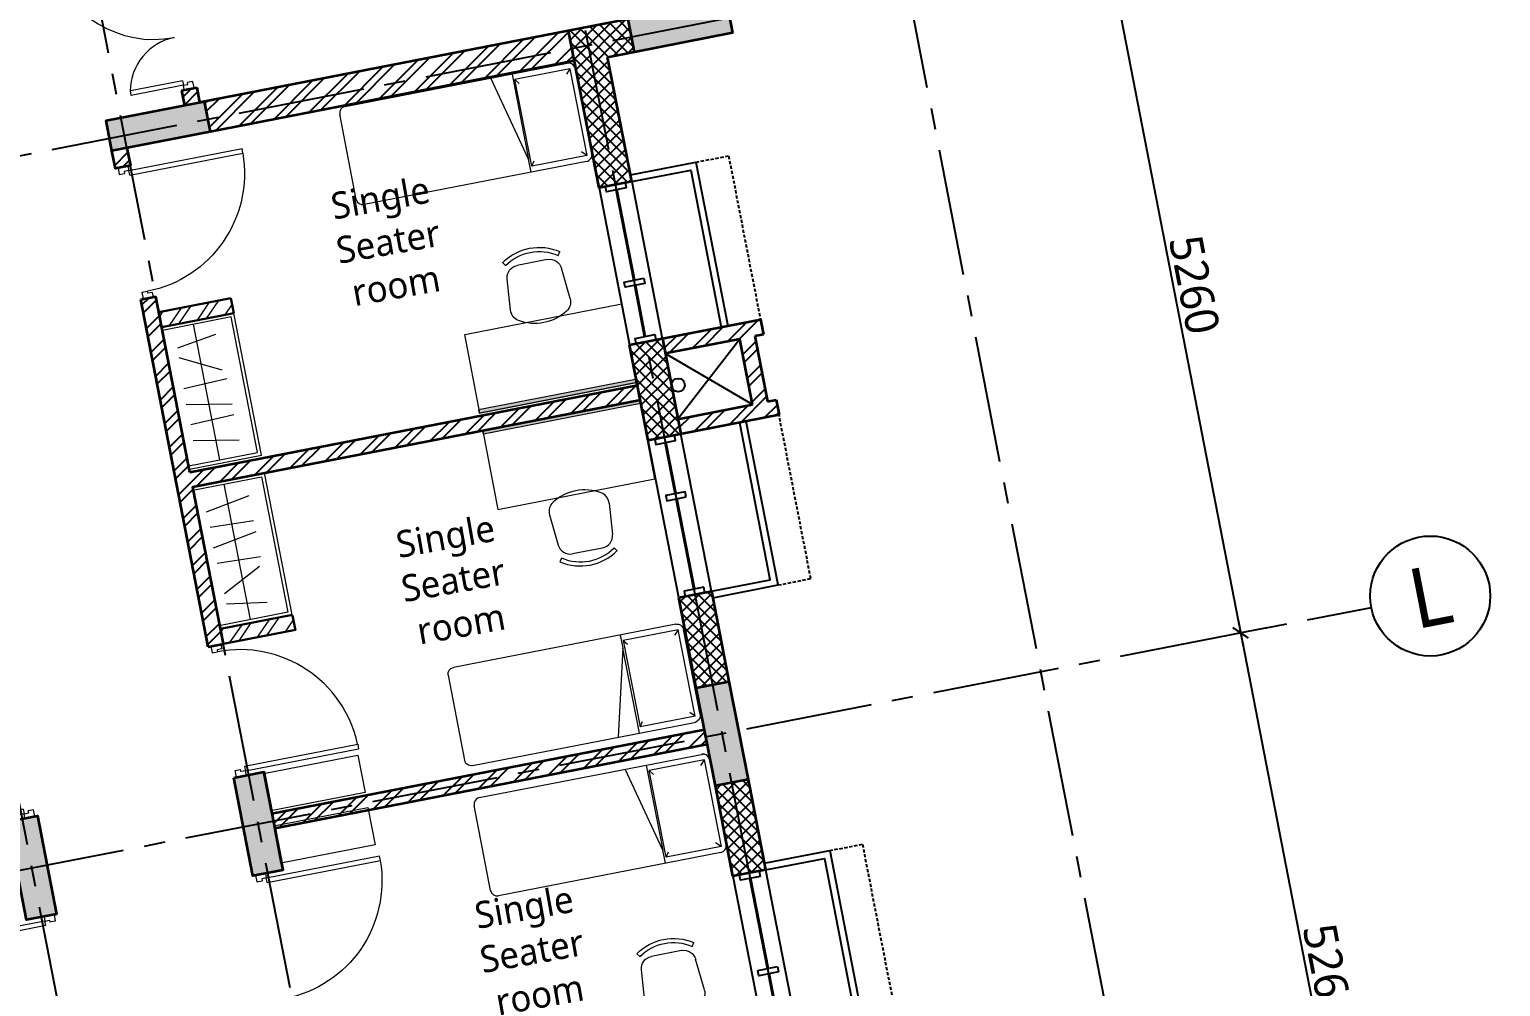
# Model space of a CAD drawing. Header units: millimetres. Extents: x -1107453 to -240403, y -265431 to 143409.
# Drawn here: x -261319 to -250282, y 36316 to 43495 of the extents above; entities that cross this region are included whole.
import ezdxf
from ezdxf.enums import TextEntityAlignment as Align

# ---------------------------------------------------------------- set-up
doc = ezdxf.new("R2010")
doc.units = ezdxf.units.MM
doc.header["$MEASUREMENT"] = 0
doc.linetypes.add('CENTER2', pattern=[28.575, 19.05, -3.175, 3.175, -3.175])
doc.linetypes.add('HIDDEN', pattern=[0.375, 0.25, -0.125])
for name, color, linetype in [('A-Anno-Dims', 7, 'Continuous'), ('A-Anno-Grid Lines', 154, 'Continuous'), ('A-Wall Patt', 8, 'Continuous'), ('A-Window', 4, 'Continuous'), ('Anno_Labels', 7, 'Continuous'), ('S-Conc Patt', 9, 'Continuous')]:
    doc.layers.add(name, color=color, linetype=linetype)
for name, color, linetype, lineweight in [('A-Detail Lines', 8, 'Continuous', 25), ('A-Door', 4, 'Continuous', 9), ('A-Wall Sec', 1, 'Continuous', 30), ('column hatch', 12, 'Continuous', 5), ('S-Concrete', 40, 'Continuous', 30), ('S-Reflected Beam', 60, 'Continuous', 25), ('text', 7, 'Continuous', 9), ('Wall HATCH', 8, 'Continuous', 15)]:
    doc.layers.add(name, color=color, linetype=linetype, lineweight=lineweight)
doc.layers.add('frntr', color=32, linetype='Continuous', lineweight=15, true_color=0xbd5e00)
doc.layers.add('I-Furniture', color=7, linetype='Continuous', lineweight=15, true_color=0xc76300)
doc.layers.get('S-Reflected Beam').off()
doc.styles.get("Standard").update_dxf_attribs({"font": 'trebuc.ttf'})
doc.dimstyles.new('IIITD_WD_L @ 100', dxfattribs={"dimscale": 100, "dimtxt": 2.5, "dimasz": 1, "dimexe": 0.5, "dimexo": 0.25, "dimgap": 0.3, "dimtad": 1, "dimdec": 0, "dimrnd": 1, "dimzin": 0, "dimdsep": 46, "dimtxsty": 'Standard', "dimblk": 'ARCHTICK', "dimcen": 0.2, "dimdle": 1, "dimclrd": 8, "dimclre": 8, "dimadec": 0, "dimazin": 0, "dimtfac": 1, "dimtdec": 0, "dimtofl": 0, "dimtmove": 0, "dimatfit": 0, "dimfxl": 2, "dimfxlon": 1, "dimtolj": 1, "dimtzin": 0, "dimlwd": -1, "dimlwe": -1, "dimarcsym": 0})
pattern_1 = [(45, (-807589.64, 155953.76), (-106.066017, 106.066017), []), (45, (-807518.93, 155953.76), (-106.066017, 106.066017), [])]

# ---------------------------------------------------------------- blocks, each defined once
blk = doc.blocks.new('Cols Hostel')
at = {"layer": 'S-Conc Patt'}
h = blk.add_hatch(color=256, dxfattribs=at)
h.paths.add_polyline_path([(626562, 5668), (626812, 5668), (626812, 5218), (626562, 5218)])
h.paths.add_polyline_path([(626262, 5668), (626512, 5668), (626512, 5218), (626262, 5218)])
h.paths.add_polyline_path([(610501, 6261), (610751, 6261), (610751, 5811), (610501, 5811)])
h.paths.add_polyline_path([(633755, -13559), (633802, -13804), (633351, -13892), (633303, -13647)])
h.paths.add_polyline_path([(608436, -13975), (608436, -14225), (607987, -14225), (607987, -13975)])
h.paths.add_polyline_path([(639101, 2747), (639347, 2795), (639490, 2059), (639245, 2011)])
h.paths.add_polyline_path([(640105, -2416), (640351, -2368), (640494, -3105), (640248, -3152)])
h.paths.add_polyline_path([(631447, -4099), (631693, -4051), (631836, -4788), (631590, -4835)])
h.paths.add_polyline_path([(630444, 1064), (630689, 1112), (630832, 376), (630587, 328)])
h.paths.add_polyline_path([(608186, 6255), (608436, 6255), (608436, 5505), (608186, 5505)])
h.paths.add_polyline_path([(608186, 995), (608436, 995), (608436, 245), (608186, 245)])
h.paths.add_polyline_path([(608186, -4265), (608436, -4265), (608436, -5015), (608186, -5015)])
h.paths.add_polyline_path([(599366, -4265), (599616, -4265), (599616, -5015), (599366, -5015)])
h.paths.add_polyline_path([(599366, 995), (599616, 995), (599616, 245), (599366, 245)])
h.paths.add_polyline_path([(626561, 11103), (626811, 11103), (626811, 10353), (626561, 10353)])
h.paths.add_polyline_path([(626561, 17051), (626811, 17051), (626811, 16301), (626561, 16301)])
h.paths.add_polyline_path([(626561, 13871), (626811, 13871), (626811, 13121), (626561, 13121)])
h.paths.add_polyline_path([(610451, 11170), (610201, 11170), (610201, 10420), (610451, 10420)])
h.paths.add_polyline_path([(610451, 16301), (610201, 16301), (610201, 17051), (610451, 17051)])
h.paths.add_polyline_path([(610451, 13121), (610201, 13121), (610201, 13871), (610451, 13871)])
h.paths.add_polyline_path([(598411, 9225), (598661, 9225), (598661, 8475), (598411, 8475)])
h.paths.add_polyline_path([(603651, 16801), (603651, 17051), (602901, 17051), (602901, 16801)])
h.paths.add_polyline_path([(602901, 14630), (603151, 14630), (603151, 13880), (602901, 13880)])
h.paths.add_polyline_path([(596931, 9225), (597181, 9225), (597181, 8475), (596931, 8475)])
h.paths.add_polyline_path([(596931, 11170), (597181, 11170), (597181, 10420), (596931, 10420)])
h.paths.add_polyline_path([(602901, 11170), (603151, 11170), (603151, 10420), (602901, 10420)])
h.paths.add_polyline_path([(608436, 11170), (608186, 11170), (608186, 10420), (608436, 10420)])
h.paths.add_polyline_path([(604651, 11170), (604881, 11170), (604881, 10420), (604651, 10420)])
h.paths.add_polyline_path([(639550, 13200), (639796, 13248), (639939, 12512), (639694, 12464)])
h.paths.add_polyline_path([(634799, 10295), (634847, 10050), (634109, 9906), (634061, 10152)])
h.paths.add_polyline_path([(637666, -8396), (637892, -8352), (637980, -8804), (637754, -8848)])
h.paths.add_polyline_path([(636133, -13080), (636180, -13325), (635591, -13440), (635544, -13194)])
h.paths.add_polyline_path([(603151, 9225), (603151, 8995), (602401, 8995), (602401, 9225)])
h.paths.add_polyline_path([(642512, -9792), (642556, -10018), (642110, -10105), (642066, -9879)])
h.paths.add_polyline_path([(638556, -10561), (638600, -10787), (638148, -10875), (638104, -10649)])
h.paths.add_polyline_path([(642096, -7653), (642140, -7878), (641688, -7966), (641644, -7740)])
h.paths.add_polyline_path([(640153, -10027), (640379, -9983), (640465, -10425), (640239, -10468)])
h.paths.add_polyline_path([(640118, -8037), (640162, -8263), (639710, -8351), (639666, -8125)])
h.paths.add_polyline_path([(603151, -11965), (603151, -12195), (602701, -12195), (602701, -11965)])
h.paths.add_polyline_path([(603151, -10130), (602921, -10130), (602921, -9670), (603151, -9670)])
h.paths.add_polyline_path([(599111, -11965), (599111, -12195), (598661, -12195), (598661, -11965)])
h.paths.add_polyline_path([(599112, -9785), (599112, -10015), (598661, -10015), (598661, -9785)])
h.paths.add_polyline_path([(600791, -11735), (601021, -11735), (601021, -12195), (600791, -12195)])
h.paths.add_polyline_path([(601136, -9785), (601136, -10015), (600676, -10015), (600676, -9785)])
h.paths.add_polyline_path([(634937, -3421), (635163, -3377), (635306, -4113), (635080, -4157)])
h.paths.add_polyline_path([(635631, 2073), (635857, 2117), (636000, 1380), (635775, 1336)])
h.paths.add_polyline_path([(634717, 6775), (634674, 7001), (635410, 7144), (635454, 6918)])
h.paths.add_polyline_path([(631992, 11731), (632217, 11775), (632361, 11038), (632135, 10995)])
h.paths.add_polyline_path([(604651, 6255), (604881, 6255), (604881, 5505), (604651, 5505)])
h.paths.add_polyline_path([(639083, -12506), (639131, -12752), (638541, -12866), (638493, -12621)])
h.paths.add_polyline_path([(603152, -13975), (603152, -14225), (602552, -14225), (602552, -13975)])
h.paths.add_polyline_path([(638469, 11008), (638714, 11056), (638857, 10320), (638611, 10272)])
h.paths.add_polyline_path([(606268, -9785), (606268, -10035), (605668, -10035), (605668, -9785)])
h.paths.add_polyline_path([(599161, 5765), (599161, 6015), (598411, 6015), (598411, 5765)])
h.paths.add_polyline_path([(642896, -11765), (642944, -12011), (642503, -12096), (642455, -11851)])
h.paths.add_polyline_path([(606267, -13975), (606267, -14225), (605667, -14225), (605667, -13975)])
h.paths.add_polyline_path([(599113, -13975), (599113, -14225), (598662, -14225), (598662, -13975)])
h.paths.add_polyline_path([(626262, 11911), (626512, 11911), (626512, 11161), (626262, 11161)])
h.paths.add_polyline_path([(626261, 17051), (626511, 17051), (626511, 16301), (626261, 16301)])
h.paths.add_polyline_path([(610751, 16301), (610501, 16301), (610501, 17051), (610751, 17051)])
h.paths.add_polyline_path([(610501, 8731), (610751, 8731), (610751, 7981), (610501, 7981)])
h.paths.add_polyline_path([(626511, 7981), (626261, 7981), (626261, 8731), (626511, 8731)])
h.paths.add_polyline_path([(621251, 11236), (621021, 11236), (621021, 11836), (621251, 11836)])
h.paths.add_polyline_path([(610501, 11911), (610751, 11911), (610751, 11161), (610501, 11161)])
h.paths.add_polyline_path([(615991, 11236), (615761, 11236), (615761, 11836), (615991, 11836)])
h.paths.add_polyline_path([(635329, -8947), (635377, -9193), (634788, -9307), (634740, -9062)])
h.paths.add_polyline_path([(633933, 1743), (634159, 1786), (634302, 1050), (634076, 1006)])
h.paths.add_polyline_path([(604651, 995), (604881, 995), (604881, 245), (604651, 245)])
h.paths.add_polyline_path([(604651, -4265), (604881, -4265), (604881, -5015), (604651, -5015)])
h.paths.add_polyline_path([(626261, 13871), (626511, 13871), (626511, 13121), (626261, 13121)])
h.paths.add_polyline_path([(621021, 13796), (621251, 13796), (621251, 13196), (621021, 13196)])
h.paths.add_polyline_path([(615761, 13796), (615991, 13796), (615991, 13196), (615761, 13196)])
h.paths.add_polyline_path([(610751, 13121), (610501, 13121), (610501, 13871), (610751, 13871)])
h.paths.add_polyline_path([(633692, 12061), (633938, 12109), (634081, 11373), (633835, 11325)])
h.paths.add_polyline_path([(628502, 11052), (628747, 11100), (628891, 10364), (628645, 10316)])
h.paths.add_polyline_path([(596931, 14630), (597181, 14630), (597181, 13880), (596931, 13880)])
h.paths.add_polyline_path([(639922, 11291), (640167, 11338), (640310, 10602), (640064, 10555)])
h.paths.add_polyline_path([(638890, 16600), (639135, 16648), (639278, 15912), (639033, 15864)])
h.paths.add_polyline_path([(633032, 15458), (633277, 15505), (633421, 14769), (633175, 14721)])
h.paths.add_polyline_path([(632948, -9410), (632996, -9656), (632544, -9743), (632497, -9498)])
h.paths.add_polyline_path([(636635, -3091), (636861, -3047), (637004, -3783), (636778, -3827)])
h.paths.add_polyline_path([(639326, 7905), (639374, 7660), (638638, 7516), (638590, 7762)])
h.paths.add_polyline_path([(632930, 6906), (633155, 6950), (633298, 6214), (633073, 6170)])
h.paths.add_polyline_path([(629440, 6228), (629685, 6275), (629828, 5539), (629583, 5491)])
h.paths.add_polyline_path([(620836, 16801), (620836, 17051), (621436, 17051), (621436, 16801)])
h.paths.add_polyline_path([(615576, 16801), (615576, 17051), (616176, 17051), (616176, 16801)])
h.paths.add_polyline_path([(620836, 7981), (620836, 8231), (621436, 8231), (621436, 7981)])
h.paths.add_polyline_path([(615576, 7981), (615576, 8231), (616176, 8231), (616176, 7981)])
h.paths.add_polyline_path([(602401, 5785), (602401, 6015), (603151, 6015), (603151, 5785)])
h.paths.add_polyline_path([(602922, 995), (603152, 995), (603152, 245), (602922, 245)])
h.paths.add_polyline_path([(608436, -9785), (608436, -10035), (607987, -10035), (607987, -9785)])
h.paths.add_polyline_path([(602921, -4265), (603151, -4265), (603151, -5015), (602921, -5015)])
h.paths.add_polyline_path([(632225, 16801), (632225, 17051), (632975, 17051), (632975, 16801)])
at = {"layer": 'S-Concrete', "lineweight": 35}
for points in [[(639326, 7905), (639374, 7660), (638638, 7516), (638590, 7762), (639326, 7905)], [(634717, 6775), (634674, 7001), (635410, 7144), (635454, 6918), (634717, 6775)], [(635631, 2073), (635857, 2117), (636000, 1380), (635775, 1336), (635631, 2073)], [(633933, 1743), (634159, 1786), (634302, 1050), (634076, 1006), (633933, 1743)]]:
    blk.add_lwpolyline(points, dxfattribs=at)
blk.add_lwpolyline([(639101, 2747), (639347, 2795), (639490, 2059), (639245, 2011)], close=True, dxfattribs=at)
blk = doc.blocks.new('Door 1200')
at = {"layer": 'A-Door', "color": 5, "lineweight": 18}
for p, q in [((524084, 16182), (524084, 16132)), ((524084, 16182), (524159, 16182)), ((524084, 16132), (524124, 16132)), ((524124, 16147), (524124, 16132)), ((524159, 16147), (524124, 16147)), ((524159, 16182), (524159, 16147)), ((524159, 16147), (524557, 16147)), ((524159, 16112), (524159, 16147)), ((524557, 16147), (524557, 16112)), ((524159, 16112), (524557, 16112)), ((524084, 15032), (524124, 15032)), ((524084, 14982), (524084, 15032)), ((524124, 15017), (524124, 15032)), ((524159, 15017), (524124, 15017)), ((524159, 15052), (524159, 15017)), ((524159, 15052), (524958, 15052)), ((524159, 14982), (524159, 15017)), ((524159, 15017), (524958, 15017)), ((524958, 15017), (524958, 15052)), ((524084, 14982), (524159, 14982))]:
    blk.add_line(p, q, dxfattribs=at)
at = {"layer": 'A-Door', "lineweight": 18}
for centre, radius, start, end in [((524155, 16193), 411, 270.5695, 348.692), ((524157, 14978), 804, 5.3148, 89.8715)]:
    blk.add_arc(centre, radius, start, end, dxfattribs=at)
blk = doc.blocks.new('ABL_Door_S - 1000 x 2100-11-3 Second Floor Lvl')
at = {"layer": 'A-Door', "color": 5}
for p, q in [((-500, 38), (-450, 38)), ((-500, -38), (-500, 38)), ((-450, 38), (-450, -3)), ((450, 38), (450, -3)), ((500, 38), (450, 38)), ((500, -38), (500, 38)), ((-500, -38), (-465, -38)), ((-465, -3), (-450, -3)), ((-465, -38), (-465, -3)), ((-430, -38), (-465, -38)), ((465, -3), (450, -3)), ((465, -38), (465, -3)), ((500, -38), (465, -38))]:
    blk.add_line(p, q, dxfattribs=at)
at = {"layer": 'A-Door', "color": 5, "lineweight": 18}
for p, q in [((-465, -38), (-465, -903)), ((-430, -38), (-430, -903)), ((-430, -903), (-465, -903))]:
    blk.add_line(p, q, dxfattribs=at)
at = {"layer": 'A-Door'}
blk.add_arc((-450, -2), 900, 271.2981, 359.9894, dxfattribs=at)
blk = doc.blocks.new('W 1200')
at = {"layer": 'A-Window', "linetype": 'HIDDEN', "ltscale": 100}
for p, q in [((552588, 7900), (552588, 9150)), ((552838, 7900), (552588, 7900))]:
    blk.add_line(p, q, dxfattribs=at)
at = {"layer": 'A-Window', "color": 2, "lineweight": 40}
for p, q in [((553463, 8720), (553463, 9110)), ((553463, 7990), (553463, 8680))]:
    blk.add_line(p, q, dxfattribs=at)
at = {"layer": 'A-Window', "color": 5}
for points in [[(553338, 7900), (552838, 7900), (552838, 9150)], [(553338, 7950), (552888, 7950), (552888, 9150)]]:
    blk.add_lwpolyline(points, dxfattribs=at)
at = {"layer": 'A-Window'}
for points in [[(553338, 7950), (553338, 9150)], [(553588, 7950), (553588, 9150)], [(553388, 8680), (553388, 8720), (553538, 8720), (553538, 8680), (553388, 8680)]]:
    blk.add_lwpolyline(points, dxfattribs=at)
for points in [[(553388, 9150), (553538, 9150), (553538, 9110), (553388, 9110)], [(553388, 7990), (553538, 7990), (553538, 7950), (553388, 7950)]]:
    blk.add_lwpolyline(points, close=True, dxfattribs=at)
blk = doc.blocks.new('A$C4AD23F1D')
at = {"layer": 'I-Furniture', "true_color": 0xff4dff}
blk.add_hatch(color=211, dxfattribs=at).paths.add_polyline_path([(0, 25), (0, 0), (1200, 0), (1200, 25)])
at = {"layer": 'frntr', "color": 203, "true_color": 0xb63cc3}
blk.add_lwpolyline([(0, 0), (1200, 0), (1200, 25), (0, 25)], close=True, dxfattribs=at)
blk = doc.blocks.new('A$C0E3E786B')
at = {"layer": 'I-Furniture', "ltscale": 0.1}
for p, q in [((-1905, 916), (-205, 916)), ((-1481, 916), (-1481, 816)), ((-1955, 216), (-1955, 866)), ((-1915, 872), (-1881, 837)), ((-1915, 872), (-1495, 872)), ((-1915, 211), (-1915, 872)), ((-1495, 872), (-1521, 837)), ((-1495, 872), (-1495, 211)), ((-1481, 166), (-1481, 816)), ((-1481, 816), (-1320, 166)), ((-155, 866), (-155, 216)), ((-1915, 211), (-1881, 246)), ((-1495, 211), (-1521, 246)), ((-1915, 211), (-1495, 211)), ((-1915, 166), (-1915, 167)), ((-205, 166), (-1915, 166))]:
    blk.add_line(p, q, dxfattribs=at)
for centre, start, end in [((-1905, 866), 90, 180), ((-205, 866), 0, 90), ((-1905, 216), 180, 270), ((-205, 216), 270, 0)]:
    blk.add_arc(centre, 50, start, end, dxfattribs=at)
blk = doc.blocks.new('A$C30AF02BA')
at = {"layer": 'I-Furniture', "color": 9, "ltscale": 0.1, "true_color": 0xbababa}
for p, q in [((-224, 28), (-224, 1063)), ((-73, 913), (-374, 958)), ((-369, 684), (-70, 837)), ((-390, 615), (-60, 601)), ((-55, 482), (-393, 423)), ((-390, 340), (-60, 326)), ((-55, 207), (-393, 147))]:
    blk.add_line(p, q, dxfattribs=at)
at = {"layer": 'I-Furniture', "ltscale": 0.1}
blk.add_lwpolyline([(-537, 3), (-537, 1088), (13, 1088), (13, 3)], close=True, dxfattribs=at)
blk.add_lwpolyline([(13, 28), (-512, 28), (-512, 1063), (13, 1063)], dxfattribs=at)
blk = doc.blocks.new('chair1')
at = {"layer": 'I-Furniture'}
for p, q in [((-320, 228), (-84, 207)), ((1, 115), (1, -115)), ((16, 201), (42, 219)), ((-320, -228), (-84, -207)), ((16, -201), (42, -219))]:
    blk.add_line(p, q, dxfattribs=at)
for centre, radius, start, end in [((-328, 135), 92.9, 85.0303, 148.407), ((-108, 0), 351, 148.407, 211.593), ((-92, 115), 92.9, 0, 85.0303), ((-278, 0), 356, 325.6197, 34.3803), ((-278, 0), 387, 325.6197, 34.3803), ((-328, -135), 92.9, 211.593, 274.9697), ((-92, -115), 92.9, 274.9697, 0)]:
    blk.add_arc(centre, radius, start, end, dxfattribs=at)
blk = doc.blocks.new('RRRR')
at = {"layer": 'Wall HATCH'}
h = blk.add_hatch(dxfattribs=at)
h.set_pattern_fill('ANSI32', color=256, scale=400, angle=360, style=0)
h.paths.add_polyline_path([(-87944, 22553), (-88494, 22553), (-88494, 22668), (-87944, 22668)])
at = {"layer": 'A-Wall Sec'}
for p, q in [((-87944, 22668), (-88494, 22668)), ((-88494, 22553), (-88494, 22668)), ((-87944, 22553), (-88494, 22553))]:
    blk.add_line(p, q, dxfattribs=at)
at = {"layer": 'I-Furniture', "ltscale": 0.1}
blk.add_lwpolyline([(-91364, 23756), (-90164, 23756), (-90164, 23156), (-91364, 23156)], close=True, dxfattribs=at)
at = {"layer": 'I-Furniture', "xscale": -1, "rotation": 180}
blk.add_blockref('A$C30AF02BA', (-87958, 23756), dxfattribs=at)
at = {"layer": 'I-Furniture', "ltscale": 0.1, "xscale": -1, "rotation": 90}
blk.add_blockref('chair1', (-90764, 22723), dxfattribs=at)
at = {"layer": 'I-Furniture'}
blk.add_blockref('A$C0E3E786B', (-89404, 21140), dxfattribs=at)
blk = doc.blocks.new('sss')
at = {"layer": 'Wall HATCH'}
h = blk.add_hatch(dxfattribs=at)
h.set_pattern_fill('ANSI32', color=256, scale=400, angle=360, style=0)
h.set_pattern_definition([(45, (12972.95, 6724.33), (-106.06602, 106.06602), []), (45, (13043.66, 6724.33), (-106.06602, 106.06602), [])])
h.paths.add_polyline_path([(-74971, 29278), (-75521, 29278), (-75521, 29393), (-74971, 29393)])
at = {"layer": 'A-Wall Sec'}
for p, q in [((-74971, 29393), (-75521, 29393)), ((-75521, 29278), (-75521, 29393)), ((-74971, 29278), (-75521, 29278))]:
    blk.add_line(p, q, dxfattribs=at)
at = {"layer": 'frntr', "color": 203, "true_color": 0xb63cc3}
blk.add_lwpolyline([(-78391, 28190), (-77191, 28190), (-77191, 28215), (-78391, 28215)], close=True, dxfattribs=at)
at = {"layer": 'I-Furniture', "ltscale": 0.1}
blk.add_lwpolyline([(-78391, 28190), (-77191, 28190), (-77191, 28790), (-78391, 28790)], close=True, dxfattribs=at)
at = {"layer": 'I-Furniture', "extrusion": (0, 0, -1), "zscale": -1, "rotation": 180}
blk.add_blockref('A$C0E3E786B', (76431, 30806), dxfattribs=at)
at = {"layer": 'I-Furniture', "ltscale": 0.1, "rotation": 90}
blk.add_blockref('chair1', (-77791, 29223), dxfattribs=at)
at = {"layer": 'I-Furniture'}
blk.add_blockref('A$C30AF02BA', (-74985, 28189), dxfattribs=at)
at = {"layer": 'I-Furniture', "color": 32, "true_color": 0xd67c2e, "xscale": -1, "rotation": 180}
blk.add_blockref('A$C4AD23F1D', (-78391, 28215), dxfattribs=at)
blk = doc.blocks.new('Grid Head')
blk.add_circle((0, 0), 3)
at = {"layer": 'Anno_Labels'}
blk.add_attdef('GRID_NAME', text='', height=3, dxfattribs=at).set_placement((0, 0), align=Align.MIDDLE_CENTER)
blk = doc.blocks.new('_ArchTick')
at = {"color": 0, "linetype": 'ByBlock', "const_width": 0.15}
blk.add_lwpolyline([(-0.5, -0.5), (0.5, 0.5)], dxfattribs=at)
blk = doc.blocks.new('*D1108')
at = {"layer": 'A-Anno-Dims', "color": 8, "transparency": 16777216}
for p, q in [((554318, 11487), (555359, 6127)), ((554533, 11427), (554288, 11379)), ((555537, 6264), (555291, 6216))]:
    blk.add_line(p, q, dxfattribs=at)
at = {"layer": 'A-Anno-Dims', "color": 8, "transparency": 16777216, "xscale": 100, "yscale": 100, "zscale": 100}
for p, rotation in [((554337, 11389), 101.0000000010405), ((555340, 6226), 281.0000000010405)]:
    blk.add_blockref('_ArchTick', p, dxfattribs=dict(at, rotation=rotation))
at = {"layer": 'A-Anno-Dims', "color": 0, "transparency": 16777216, "insert": (554993, 8837), "char_height": 250, "attachment_point": 5, "rotation": 281}
blk.add_mtext('\\A1;5260', dxfattribs=at)
blk = doc.blocks.new('_Open90')
at = {"color": 0, "linetype": 'ByBlock', "lineweight": -2}
for p, q in [((0, 0), (-1, 0)), ((-0.5, 0.5), (0, 0)), ((0, 0), (-0.5, -0.5))]:
    blk.add_line(p, q, dxfattribs=at)
blk = doc.blocks.new('*D1127')
at = {"layer": 'A-Anno-Dims', "color": 8, "transparency": 16777216}
for p, q in [((555321, 6324), (556363, 964)), ((555537, 6264), (555291, 6216)), ((556540, 1100), (556295, 1053))]:
    blk.add_line(p, q, dxfattribs=at)
at = {"layer": 'A-Anno-Dims', "color": 8, "transparency": 16777216, "xscale": 100, "yscale": 100, "zscale": 100}
for p, rotation in [((555340, 6226), 101.0000000010405), ((556344, 1062), 281.0000000010405)]:
    blk.add_blockref('_ArchTick', p, dxfattribs=dict(at, rotation=rotation))
at = {"layer": 'A-Anno-Dims', "color": 0, "transparency": 16777216, "insert": (555997, 3674), "char_height": 250, "attachment_point": 5, "rotation": 281}
blk.add_mtext('\\A1;5260', dxfattribs=at)
blk = doc.blocks.new('Grid Girls Hostel')
at = {"layer": 'A-Anno-Grid Lines', "linetype": 'CENTER2', "ltscale": 50}
for p, q in [((557078.8, -10724.1), (550388.2, 23696.3)), ((551208.5, -11865.1), (544521.1, 22538.2)), ((549510.2, -12195.2), (542822.9, 22208.1)), ((540813.7, 8760.3), (555317.2, 11579.5)), ((554688.3, -11188.7), (550425.3, 10742.6)), ((541817.5, 3597), (556321, 6416.2))]:
    blk.add_line(p, q, dxfattribs=at)
at = {"layer": 'A-Anno-Dims'}
ref = blk.add_blockref('Grid Head', (556762.7, 6502.1), dxfattribs=dict(at, xscale=150, yscale=150, zscale=150, rotation=11.00000000000715))
ref.add_attrib('GRID_NAME', 'L', dxfattribs={"layer": '0', "height": 450, "rotation": 11}).set_placement((556762.7, 6502.1), align=Align.MIDDLE_CENTER)
for base, p1, p2, picture, middle in [((555340.3, 6225.6), (554827.3, 11484.3), (555831.1, 6321), '*D1108', (554993.1, 8837.3)), ((556343.9, 1062.2), (556321, 6416.2), (557324.7, 1252.9), '*D1127', (555996.8, 3674))]:
    dim = blk.add_linear_dim(base=base, p1=p1, p2=p2, angle=101, dimstyle='IIITD_WD_L @ 100', override={"dimtmove": 1, "dimldrblk": 'Open90', "dimarcsym": 1}, dxfattribs=at)
    dim.commit()
    dim.dimension.update_dxf_attribs({"geometry": picture, "text_midpoint": middle})

msp = doc.modelspace()

# ---------------------------------------------------------------- hatches: boundary and pattern name
at = {"layer": 'A-Wall Patt'}
h = msp.add_hatch(dxfattribs=at)
h.set_pattern_fill('ANSI37', color=256, scale=500, style=0)
h.set_pattern_definition([(45, (-257005.957, 42699.64), (-44.19417, 44.19417), []), (135, (-257005.957, 42699.64), (-44.19417, -44.19417), [])])
h.paths.add_polyline_path([(-256981.2, 43287.2), (-256780.1, 43326.4), (-256827.8, 43571.8), (-257274.3, 43485), (-257045.3, 42306.9), (-256996.2, 42316.5), (-256996.2, 42316.5), (-256849, 42345.1), (-256799.9, 42354.6)])
h.paths.add_polyline_path([(-255673.4, 35249), (-255428, 35296.7), (-255567.3, 36013.3), (-255812.7, 35965.6)])
h.paths.add_polyline_path([(-255927.9, 37868.6), (-256173.3, 37820.9), (-256041.6, 37143.6), (-255796.2, 37191.3)])
h.paths.add_polyline_path([(-256202.7, 39282.1), (-256448.1, 39234.4), (-256316.4, 38557.1), (-256071, 38604.8)])
h.paths.add_polyline_path([(-256677, 40412.4), (-256431.6, 40460.1), (-256570.9, 41176.7), (-256816.3, 41129)])
h = msp.add_hatch(dxfattribs=at)
h.set_pattern_fill('ANSI32', color=256, scale=400, angle=360, style=0)
h.set_pattern_definition([(45, (-260626.7, 42528.26), (-106.066, 106.066), []), (45, (-260556, 42528.26), (-106.066, 106.066), [])])
h.paths.add_polyline_path([(-260587.6, 42606.7), (-260700.5, 42584.7), (-260674.7, 42452.1), (-260561.8, 42474)])
h.paths.add_polyline_path([(-260155.4, 42924.9), (-260042.5, 42946.9), (-260064.4, 43059.6), (-260177.3, 43037.7)], flags=17)
h.paths.add_polyline_path([(-259964.2, 42727.8), (-260474.7, 42628.6), (-260474.7, 42628.6), (-257230.4, 43259.2), (-257274.3, 43485), (-260008.1, 42953.6)])
h = msp.add_hatch(dxfattribs=at)
h.set_pattern_fill('ANSI32', color=256, scale=400, angle=360, style=0)
h.set_pattern_definition(pattern_1)
h.paths.add_polyline_path([(-256549, 41063.8), (-255989.5, 41172.5), (-255894, 40681.7), (-256453.6, 40573)], flags=16)
h.paths.add_polyline_path([(-256570.9, 41176.7), (-256431.6, 40460.1), (-255695.4, 40603.2), (-255717.4, 40716.1), (-255781.2, 40703.7), (-255876.6, 41194.5), (-255812.8, 41206.9), (-255834.7, 41319.8)])
h.paths.add_polyline_path([(-259977.2, 38864.2), (-259864.4, 38886.2), (-260092.9, 40061.7), (-256735.7, 40714.2), (-256757.7, 40827.1), (-260114.8, 40174.5), (-260370.3, 41492.5), (-260483.2, 41470.6)])
h = msp.add_hatch(dxfattribs=at)
h.set_pattern_fill('ANSI32', color=256, scale=400, angle=360, style=0)
h.set_pattern_definition(pattern_1)
h.paths.add_polyline_path([(-256233.9, 38132.5), (-256255.8, 38245.4), (-259500.1, 37614.8), (-259478.2, 37501.9)])
at = {"layer": 'Wall HATCH'}
h = msp.add_hatch(dxfattribs=at)
h.set_pattern_fill('ANSI32', color=256, scale=400, angle=190.99915, style=0)
h.set_pattern_definition([(235.99915, (-350518.09, 44358.74), (124.3544, -83.88077), []), (235.99915, (-350587.5, 44345.25), (124.3544, -83.88077), [])])
h.paths.add_polyline_path([(-259886.3, 38999.1), (-259346.4, 39104), (-259324.4, 38991.1), (-259864.3, 38886.2)])

# ---------------------------------------------------------------- linework, layer by layer
at = {"layer": 'A-Detail Lines', "ltscale": 15}
for p, q in [((-255989.5, 41172.5), (-256453.6, 40573)), ((-255894, 40681.7), (-256549, 41063.8))]:
    msp.add_line(p, q, dxfattribs=at)
at = {"layer": 'A-Detail Lines'}
msp.add_circle((-256452.2, 40827.9), 50, dxfattribs=at)
at = {"layer": 'A-Wall Sec', "lineweight": 35}
for p, q in [((-256827.8, 43571.8), (-260042.5, 42946.9)), ((-257045.3, 42306.9), (-257274.3, 43485)), ((-256981.2, 43287.2), (-256780.1, 43326.4)), ((-256799.9, 42354.6), (-256981.2, 43287.2)), ((-257230.4, 43259.2), (-259964.2, 42727.8)), ((-260177.3, 43037.7), (-260064.4, 43059.6)), ((-260064.4, 43059.6), (-260042.5, 42946.9)), ((-260177.3, 43037.7), (-260155.4, 42924.9)), ((-256799.9, 42354.6), (-257045.3, 42306.9)), ((-260483.2, 41470.6), (-260370.3, 41492.5)), ((-259977.2, 38864.2), (-260483.2, 41470.6)), ((-260114.8, 40174.5), (-260370.3, 41492.5)), ((-256816.3, 41129), (-255834.7, 41319.8)), ((-255834.7, 41319.8), (-255812.8, 41206.9)), ((-256570.9, 41176.7), (-256431.6, 40460.1)), ((-255989.5, 41172.5), (-256549, 41063.8)), ((-255894, 40681.7), (-255989.5, 41172.5)), ((-255812.8, 41206.9), (-255876.6, 41194.5)), ((-255876.6, 41194.5), (-255781.2, 40703.7)), ((-256677, 40412.4), (-256816.3, 41129)), ((-260114.8, 40174.5), (-256757.7, 40827.1)), ((-256735.7, 40714.2), (-260092.9, 40061.7)), ((-256453.6, 40573), (-255894, 40681.7)), ((-255781.2, 40703.7), (-255717.4, 40716.1)), ((-255717.4, 40716.1), (-255695.4, 40603.2)), ((-255695.4, 40603.2), (-256677, 40412.4)), ((-259864.4, 38886.2), (-260092.9, 40061.7)), ((-256448.1, 39234.4), (-256202.7, 39282.1)), ((-256316.4, 38557.1), (-256448.1, 39234.4)), ((-256202.7, 39282.1), (-256071, 38604.8)), ((-259977.3, 38864.2), (-259864.4, 38886.2)), ((-259500.1, 37614.8), (-256255.8, 38245.4)), ((-256233.9, 38132.5), (-259478.2, 37501.9)), ((-255927.9, 37868.6), (-255796.2, 37191.3)), ((-256041.6, 37143.6), (-256173.3, 37820.9)), ((-255796.2, 37191.3), (-256041.6, 37143.6))]:
    msp.add_line(p, q, dxfattribs=at)
at = {"layer": 'A-Wall Sec'}
for p, q in [((-259886.3, 38999.1), (-259346.4, 39104)), ((-259345.3, 39098.6), (-259323.4, 38985.8)), ((-259864.3, 38886.2), (-259324.4, 38991.1))]:
    msp.add_line(p, q, dxfattribs=at)
at = {"layer": 'A-Wall Sec', "lineweight": 35}
msp.add_lwpolyline([(-260587.6, 42606.7), (-260561.8, 42474), (-260674.7, 42452.1), (-260700.5, 42584.7)], dxfattribs=at)
at = {"layer": 'I-Furniture', "ltscale": 0.1}
msp.add_lwpolyline([(-256740.8, 40713.2), (-257918.8, 40484.3), (-257804.3, 39895.3), (-256626.3, 40124.2)], close=True, dxfattribs=at)
at = {"layer": 'I-Furniture'}
for points in [[(-258801.6, 37771), (-259508.4, 37633.6), (-259562.8, 37913.4), (-258856, 38050.8)], [(-258725.3, 37378.4), (-259432.1, 37241), (-259486.4, 37520.7), (-258779.7, 37658.1)]]:
    msp.add_lwpolyline(points, close=True, dxfattribs=at)

# ---------------------------------------------------------------- block references
for name, p, rotation in [('RRRR', (-350979.4, 46734.9), 190.9991535342105), ('sss', (-181835.8, 21308), 10.9991535342105)]:
    msp.add_blockref(name, p, dxfattribs=dict(rotation=rotation))
at = {"layer": 'A-Door', "xscale": -1}
for p, rotation in [((-260522.1, 41972.4), 101.0000000010472), ((-261410.8, 38076.2), 281.0000000010473), ((-259490.8, 36666.7), 101.0000000010472)]:
    msp.add_blockref('ABL_Door_S - 1000 x 2100-11-3 Second Floor Lvl', p, dxfattribs=dict(at, rotation=rotation))
at = {"layer": 'A-Door'}
for p, rotation in [((-259824.7, 38384.5), 101.0000000010472), ((-261076.8, 36358.4), 281.0000000010473)]:
    msp.add_blockref('ABL_Door_S - 1000 x 2100-11-3 Second Floor Lvl', p, dxfattribs=dict(at, rotation=rotation))
at = {"layer": 'column hatch'}
for name, p, rotation in [('Door 1200', (251283, 158940.7), 190.999999999588), ('W 1200', (284851.9, 155753.4), 191.0013472066571), ('W 1200', (285855.5, 150590.1), 191.0013472066571)]:
    msp.add_blockref(name, p, dxfattribs=dict(at, rotation=rotation))
at = {"layer": 'column hatch', "xscale": -1, "rotation": 10.99865279336771}
msp.add_blockref('W 1200', (288488.1, 137046.9), dxfattribs=at)
at = {"layer": 'I-Furniture', "color": 32, "true_color": 0xd67c2e, "rotation": 190.9991535342105}
msp.add_blockref('A$C4AD23F1D', (-256771.3, 40870.3), dxfattribs=at)
at = {"layer": 'I-Furniture', "color": 32, "true_color": 0xd67c2e, "xscale": -1, "rotation": 10.9991535342105}
msp.add_blockref('A$C4AD23F1D', (-256736, 40688.7), dxfattribs=at)
at = {"layer": 'I-Furniture'}
for name, p, rotation in [('A$C30AF02BA', (-260085.5, 40068.9), 190.9991535342105), ('A$C0E3E786B', (-258177.1, 37857.6), 190.9991535343664)]:
    msp.add_blockref(name, p, dxfattribs=dict(at, rotation=rotation))
at = {"layer": 'I-Furniture', "ltscale": 0.1, "rotation": 280.9991535342106}
msp.add_blockref('chair1', (-257132.7, 39584.6), dxfattribs=at)
at = {"layer": 'I-Furniture', "extrusion": (0, 0, -1), "zscale": -1, "rotation": 349.0008464657896}
msp.add_blockref('A$C0E3E786B', (258165.3, 37771.5), dxfattribs=at)
at = {"layer": 'I-Furniture', "ltscale": 0.1, "xscale": -1, "rotation": 280.9991535350258}
msp.add_blockref('chair1', (-256540.5, 36563.3), dxfattribs=at)
at = {"layer": 'S-Concrete'}
msp.add_blockref('Grid Girls Hostel', (-807572.5, 32743.4), dxfattribs=at)
at = {"layer": 'S-Reflected Beam'}
msp.add_blockref('Cols Hostel', (-895417.9, 35809.9), dxfattribs=at)

# ---------------------------------------------------------------- texts
at = {"layer": 'text', "lineweight": 35, "char_height": 200, "width": 1506.419, "attachment_point": 5, "rotation": 10.10397}
for insert in [(-258628, 41902.6), (-258139.6, 39364.5), (-257549.9, 36582.3)]:
    msp.add_mtext('Single Seater room', dxfattribs=dict(at, insert=insert))

doc.saveas('drawing.dxf')
